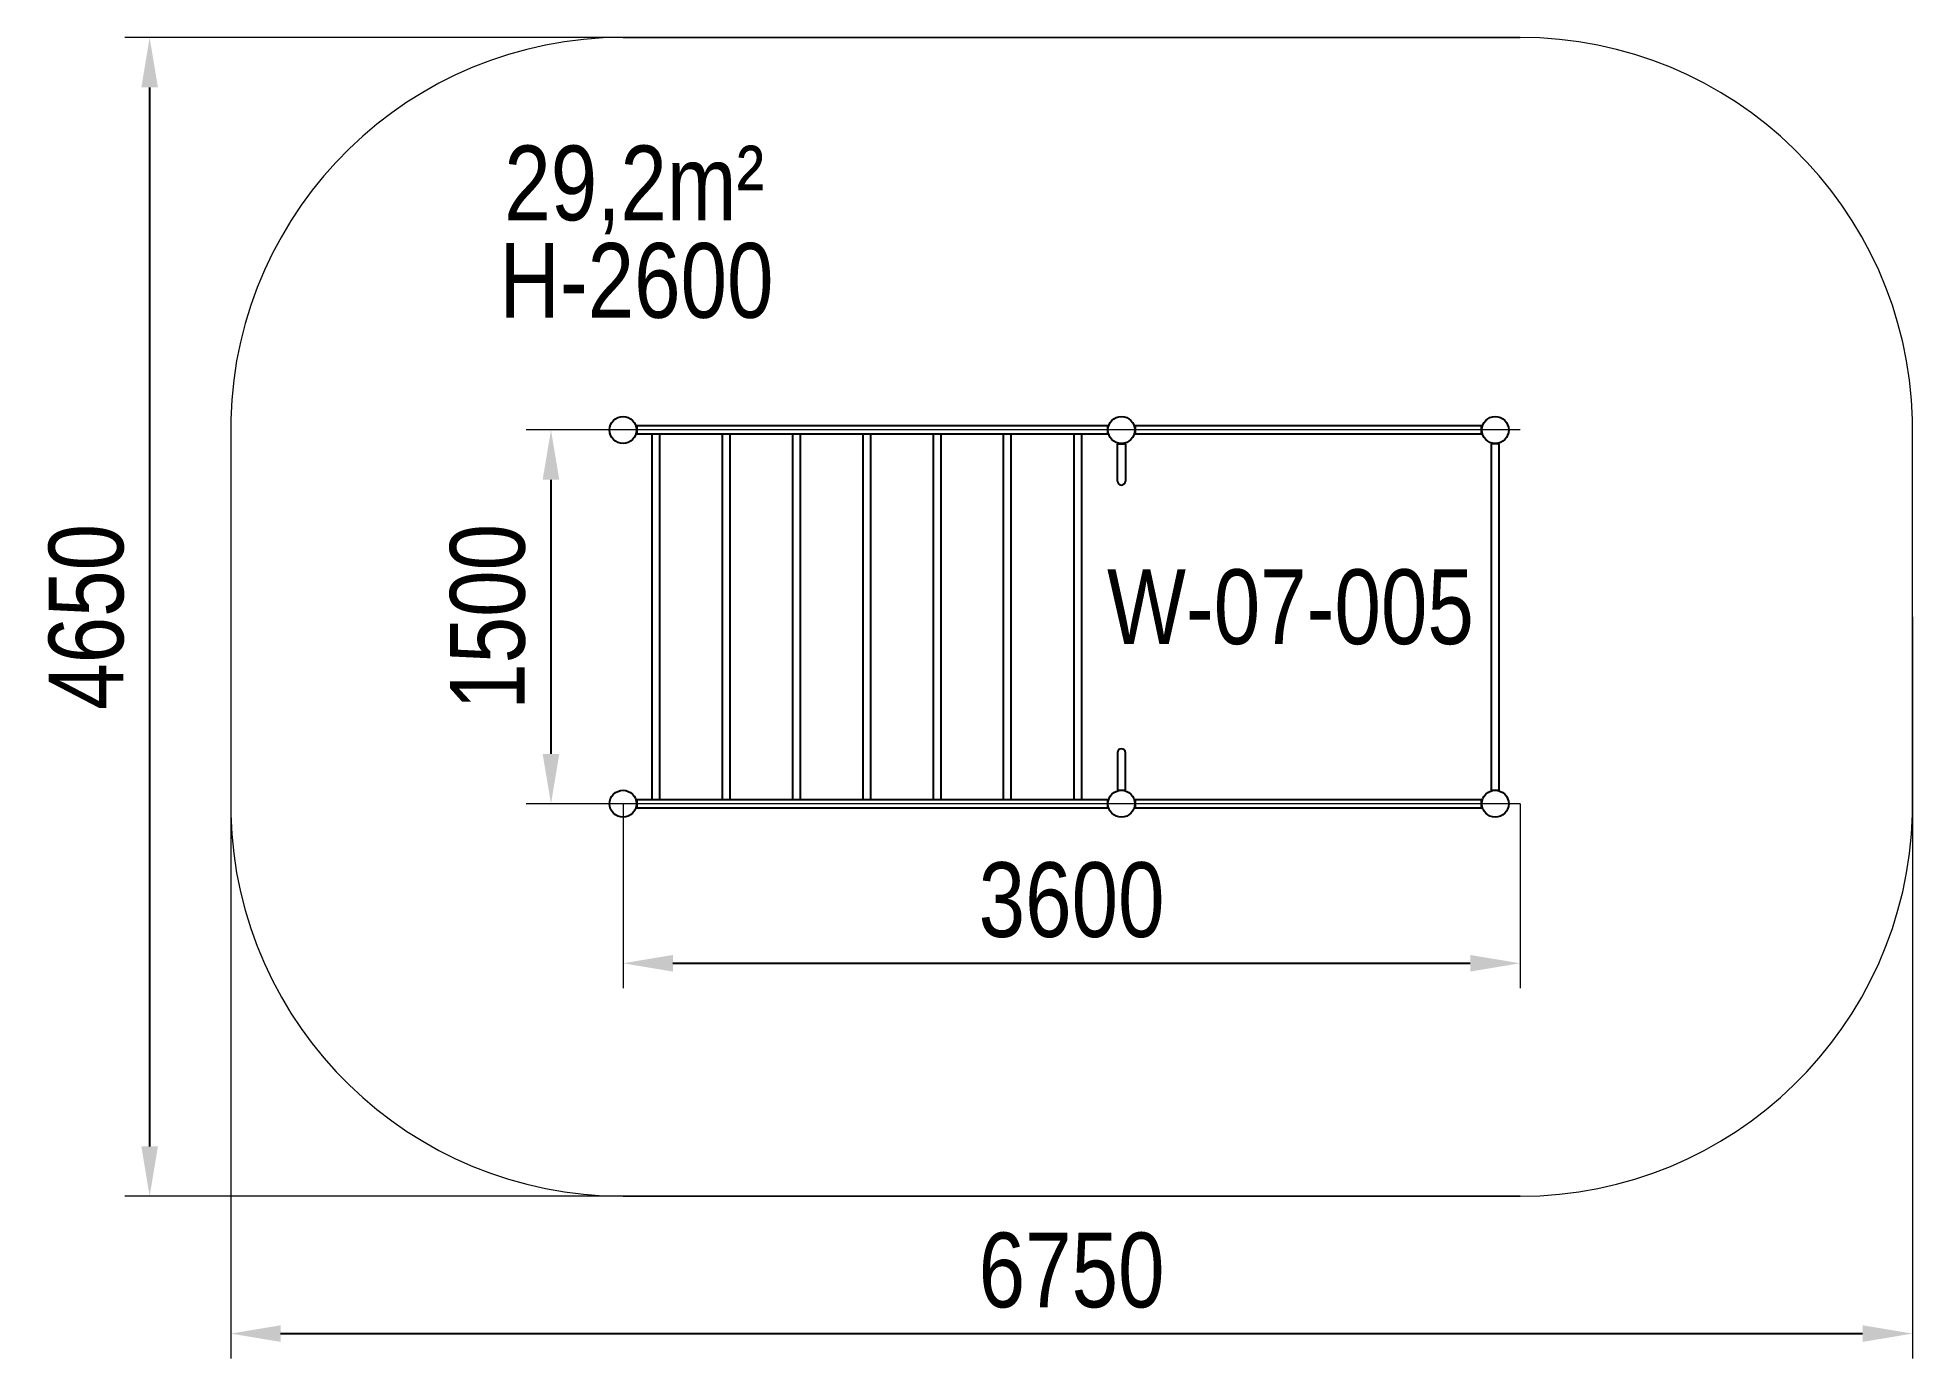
# Model space of a CAD drawing. Header units: millimetres. Extents: x -4090 to 3434, y -2857 to 2445.
import ezdxf

# ---------------------------------------------------------------- set-up
doc = ezdxf.new("R2010")
doc.units = ezdxf.units.MM
for name, color, linetype in [('DIKOM_АРТИКУЛ', 7, 'Continuous'), ('DIKOM_ЗОНА', 80, 'Continuous'), ('DIKOM_ОБЪЕКТ', 7, 'Continuous'), ('DIKOM_РАЗМЕР_ЗОНА', 7, 'Continuous'), ('DIKOM_РАЗМЕР_ОБЪЕКТА', 7, 'Continuous')]:
    doc.layers.add(name, color=color, linetype=linetype)
doc.styles.add('style1', font='arial.ttf', dxfattribs={"width": 0.8})
doc.dimstyles.new('1-50', dxfattribs={"dimtxt": 300, "dimasz": 200, "dimexe": 100, "dimexo": 0, "dimgap": 100, "dimtad": 1, "dimdec": 0, "dimtxsty": 'style1', "dimcen": 0, "dimclrd": 7, "dimclre": 7, "dimadec": 1, "dimazin": 2, "dimtfac": 1, "dimtdec": 0, "dimtmove": 0, "dimatfit": 3, "dimfxl": 0, "dimlwd": 25, "dimlwe": 18, "dimarcsym": 0})

# ---------------------------------------------------------------- blocks, each defined once
blk = doc.blocks.new('*D1')
at = {"layer": 'Defpoints', "color": 0, "transparency": 16777216}
for p in [(-1740.1, -630.5), (1859.9, -630.5), (1859.9, -1270.6)]:
    blk.add_point(p, dxfattribs=at)
at = {"layer": 'DIKOM_РАЗМЕР_ОБЪЕКТА', "color": 7, "lineweight": 18, "transparency": 16777216}
for p, q in [((-1740.1, -630.5), (-1740.1, -1370.6)), ((1859.9, -630.5), (1859.9, -1370.6))]:
    blk.add_line(p, q, dxfattribs=at)
at = {"layer": 'DIKOM_РАЗМЕР_ОБЪЕКТА', "color": 7, "lineweight": 25, "transparency": 16777216}
blk.add_line((-1540.1, -1270.6), (1659.9, -1270.6), dxfattribs=at)
at = {"layer": 'DIKOM_РАЗМЕР_ОБЪЕКТА', "color": 7, "transparency": 16777216}
for points in [[(-1540.1, -1237.3), (-1540.1, -1303.9), (-1740.1, -1270.6)], [(1659.9, -1237.3), (1659.9, -1303.9), (1859.9, -1270.6)]]:
    blk.add_solid(points, dxfattribs=at)
at = {"layer": 'DIKOM_РАЗМЕР_ОБЪЕКТА', "color": 0, "transparency": 16777216, "insert": (59.9, -1017.3), "char_height": 300, "attachment_point": 5, "style": 'style1'}
blk.add_mtext('3600', dxfattribs=at)
blk = doc.blocks.new('*D2')
at = {"layer": 'Defpoints', "color": 0, "transparency": 16777216}
for p in [(1859.9, 869.5), (-2029.3, -630.5), (1859.9, -630.5)]:
    blk.add_point(p, dxfattribs=at)
at = {"layer": 'DIKOM_РАЗМЕР_ОБЪЕКТА', "color": 7, "lineweight": 18, "transparency": 16777216}
for p, q in [((1859.9, 869.5), (-2129.3, 869.5)), ((1859.9, -630.5), (-2129.3, -630.5))]:
    blk.add_line(p, q, dxfattribs=at)
at = {"layer": 'DIKOM_РАЗМЕР_ОБЪЕКТА', "color": 7, "lineweight": 25, "transparency": 16777216}
blk.add_line((-2029.3, 669.5), (-2029.3, -430.5), dxfattribs=at)
at = {"layer": 'DIKOM_РАЗМЕР_ОБЪЕКТА', "color": 7, "transparency": 16777216}
for points in [[(-2062.7, 669.5), (-1996, 669.5), (-2029.3, 869.5)], [(-2062.7, -430.5), (-1996, -430.5), (-2029.3, -630.5)]]:
    blk.add_solid(points, dxfattribs=at)
at = {"layer": 'DIKOM_РАЗМЕР_ОБЪЕКТА', "color": 0, "transparency": 16777216, "insert": (-2282.5, 119.5), "char_height": 300, "attachment_point": 5, "rotation": 90, "style": 'style1'}
blk.add_mtext('1500', dxfattribs=at)
blk = doc.blocks.new('*D3')
at = {"layer": 'Defpoints', "color": 0, "transparency": 16777216}
for p in [(-3314.5, 119.5), (3434.4, 119.5), (3434.4, -2756.6)]:
    blk.add_point(p, dxfattribs=at)
at = {"layer": 'DIKOM_РАЗМЕР_ЗОНА', "color": 7, "lineweight": 18, "transparency": 16777216}
for p, q in [((-3314.5, 119.5), (-3314.5, -2856.6)), ((3434.4, 119.5), (3434.4, -2856.6))]:
    blk.add_line(p, q, dxfattribs=at)
at = {"layer": 'DIKOM_РАЗМЕР_ЗОНА', "color": 7, "lineweight": 25, "transparency": 16777216}
blk.add_line((-3114.5, -2756.6), (3234.4, -2756.6), dxfattribs=at)
at = {"layer": 'DIKOM_РАЗМЕР_ЗОНА', "color": 7, "transparency": 16777216}
for points in [[(-3114.5, -2723.3), (-3114.5, -2789.9), (-3314.5, -2756.6)], [(3234.4, -2723.3), (3234.4, -2789.9), (3434.4, -2756.6)]]:
    blk.add_solid(points, dxfattribs=at)
at = {"layer": 'DIKOM_РАЗМЕР_ЗОНА', "color": 0, "transparency": 16777216, "insert": (59.9, -2503.4), "char_height": 300, "attachment_point": 5, "style": 'style1'}
blk.add_mtext('6750', dxfattribs=at)
blk = doc.blocks.new('*D4')
at = {"layer": 'Defpoints', "color": 0, "transparency": 16777216}
for p in [(1859.9, 2444.5), (-3639.8, -2205.5), (1859.9, -2205.5)]:
    blk.add_point(p, dxfattribs=at)
at = {"layer": 'DIKOM_РАЗМЕР_ЗОНА', "color": 7, "lineweight": 18, "transparency": 16777216}
for p, q in [((1859.9, 2444.5), (-3739.8, 2444.5)), ((1859.9, -2205.5), (-3739.8, -2205.5))]:
    blk.add_line(p, q, dxfattribs=at)
at = {"layer": 'DIKOM_РАЗМЕР_ЗОНА', "color": 7, "lineweight": 25, "transparency": 16777216}
blk.add_line((-3639.8, 2244.5), (-3639.8, -2005.5), dxfattribs=at)
at = {"layer": 'DIKOM_РАЗМЕР_ЗОНА', "color": 7, "transparency": 16777216}
for points in [[(-3673.2, 2244.5), (-3606.5, 2244.5), (-3639.8, 2444.5)], [(-3673.2, -2005.5), (-3606.5, -2005.5), (-3639.8, -2205.5)]]:
    blk.add_solid(points, dxfattribs=at)
at = {"layer": 'DIKOM_РАЗМЕР_ЗОНА', "color": 0, "transparency": 16777216, "insert": (-3893, 119.5), "char_height": 300, "attachment_point": 5, "rotation": 90, "style": 'style1'}
blk.add_mtext('4650', dxfattribs=at)

msp = doc.modelspace()

# ---------------------------------------------------------------- linework, layer by layer
at = {"layer": 'DIKOM_ЗОНА', "color": 3, "lineweight": 15}
for p, q in [((-1740.1, 2444.5), (1859.9, 2444.5)), ((-3314.5, 911.5), (-3314.5, -672.5)), ((3434.4, -672.5), (3434.4, 911.5)), ((-1740.1, -2205.5), (1859.9, -2205.5))]:
    msp.add_line(p, q, dxfattribs=at)
for centre, start, end in [((-1740.1, 869.5), 90, 178.47193), ((1859.9, 869.5), 1.52807, 90), ((-1740.1, -630.5), 181.52807, 270), ((1859.9, -630.5), 270, 358.47193)]:
    msp.add_arc(centre, 1575, start, end, dxfattribs=at)
at = {"layer": 'DIKOM_ОБЪЕКТ'}
for p, q in [((204.9, 885.5), (-1685.1, 885.5)), ((-1685.1, 885.5), (-1685.1, 853.5)), ((-1685.1, 853.5), (204.9, 853.5)), ((-1624.3, 853.5), (-1624.3, -614.5)), ((-1592.3, -614.5), (-1592.3, 853.5)), ((-1341.8, 853.5), (-1341.8, -614.5)), ((-1309.8, -614.5), (-1309.8, 853.5)), ((-1059.9, 853.5), (-1059.9, -614.5)), ((-1027.9, -614.5), (-1027.9, 853.5)), ((-778, 853.5), (-778, -614.5)), ((-746, -614.5), (-746, 853.5)), ((-496.1, 853.5), (-496.1, -614.5)), ((-464.1, -614.5), (-464.1, 853.5)), ((-214.2, 853.5), (-214.2, -614.5)), ((-182.2, -614.5), (-182.2, 853.5)), ((68.5, 853.5), (68.5, -614.5)), ((100.5, -614.5), (100.5, 853.5)), ((204.9, 853.5), (204.9, 885.5)), ((1704.9, 885.5), (314.9, 885.5)), ((314.9, 885.5), (314.9, 853.5)), ((314.9, 853.5), (1704.9, 853.5)), ((1704.9, 853.5), (1704.9, 885.5)), ((243.9, 814.5), (275.9, 814.5)), ((243.9, 664.5), (243.9, 814.5)), ((275.9, 814.5), (275.9, 664.5)), ((1743.9, 814.5), (1743.9, -575.5)), ((1775.9, 814.5), (1743.9, 814.5)), ((1775.9, -575.5), (1775.9, 814.5)), ((243.9, -425.5), (243.9, -575.5)), ((275.9, -575.5), (275.9, -425.5)), ((243.9, -575.5), (275.9, -575.5)), ((1743.9, -575.5), (1775.9, -575.5)), ((204.9, -614.5), (-1685.1, -614.5)), ((-1685.1, -614.5), (-1685.1, -646.5)), ((-1685.1, -646.5), (204.9, -646.5)), ((204.9, -646.5), (204.9, -614.5)), ((1704.9, -614.5), (314.9, -614.5)), ((314.9, -614.5), (314.9, -646.5)), ((314.9, -646.5), (1704.9, -646.5)), ((1704.9, -646.5), (1704.9, -614.5))]:
    msp.add_line(p, q, dxfattribs=at)
for centre in [(-1740.1, 869.5), (259.9, 869.5), (1759.9, 869.5), (-1740.1, -630.5), (259.9, -630.5), (1759.9, -630.5)]:
    msp.add_circle(centre, 54, dxfattribs=at)
for centre, start, end in [((259.9, 664.5), 180, 0), ((259.9, -425.5), 0, 180)]:
    msp.add_arc(centre, 16, start, end, dxfattribs=at)

# ---------------------------------------------------------------- texts
at = {"layer": 'DIKOM_АРТИКУЛ', "color": 7, "linetype": 'Continuous', "lineweight": 15, "insert": (202.3, 310.1), "char_height": 300, "width": 1667.537, "attachment_point": 1, "style": 'style1'}
msp.add_mtext('W-0{\\fArial|b0|i0|c204|p34;7}-00{\\fArial|b0|i0|c204|p34;5}', dxfattribs=at)
at = {"layer": 'DIKOM_РАЗМЕР_ОБЪЕКТА', "char_height": 300, "width": 5885.531, "attachment_point": 1, "style": 'style1'}
for s, insert in [('29,2m²', (-2216.7, 2010.8)), ('H-2600', (-2235.9, 1619.7))]:
    msp.add_mtext(s, dxfattribs=dict(at, insert=insert))

# ---------------------------------------------------------------- dimensions: what is measured, and where the dimension line sits
at = {"layer": 'DIKOM_РАЗМЕР_ЗОНА'}
dim = msp.add_linear_dim(base=(-3639.8, -2205.5), p1=(1859.9, 2444.5), p2=(1859.9, -2205.5), angle=90, dimstyle='1-50', dxfattribs=at)
dim.commit()
dim.dimension.update_dxf_attribs({"geometry": '*D4', "text_midpoint": (-3639.8, 119.5), "dimtype": 160})
dim = msp.add_linear_dim(base=(3434.4, -2756.6), p1=(-3314.5, 119.5), p2=(3434.4, 119.5), text='6750', dimstyle='1-50', dxfattribs=at)
dim.commit()
dim.dimension.update_dxf_attribs({"geometry": '*D3', "text_midpoint": (59.9, -2756.6), "dimtype": 160})
at = {"layer": 'DIKOM_РАЗМЕР_ОБЪЕКТА'}
dim = msp.add_linear_dim(base=(-2029.3, -630.5), p1=(1859.9, 869.5), p2=(1859.9, -630.5), angle=90, dimstyle='1-50', dxfattribs=at)
dim.commit()
dim.dimension.update_dxf_attribs({"geometry": '*D2', "text_midpoint": (-2029.3, 119.5), "dimtype": 160})
dim = msp.add_linear_dim(base=(1859.9, -1270.6), p1=(-1740.1, -630.5), p2=(1859.9, -630.5), dimstyle='1-50', dxfattribs=at)
dim.commit()
dim.dimension.update_dxf_attribs({"geometry": '*D1', "text_midpoint": (59.9, -1270.6), "dimtype": 160})

doc.saveas('drawing.dxf')
